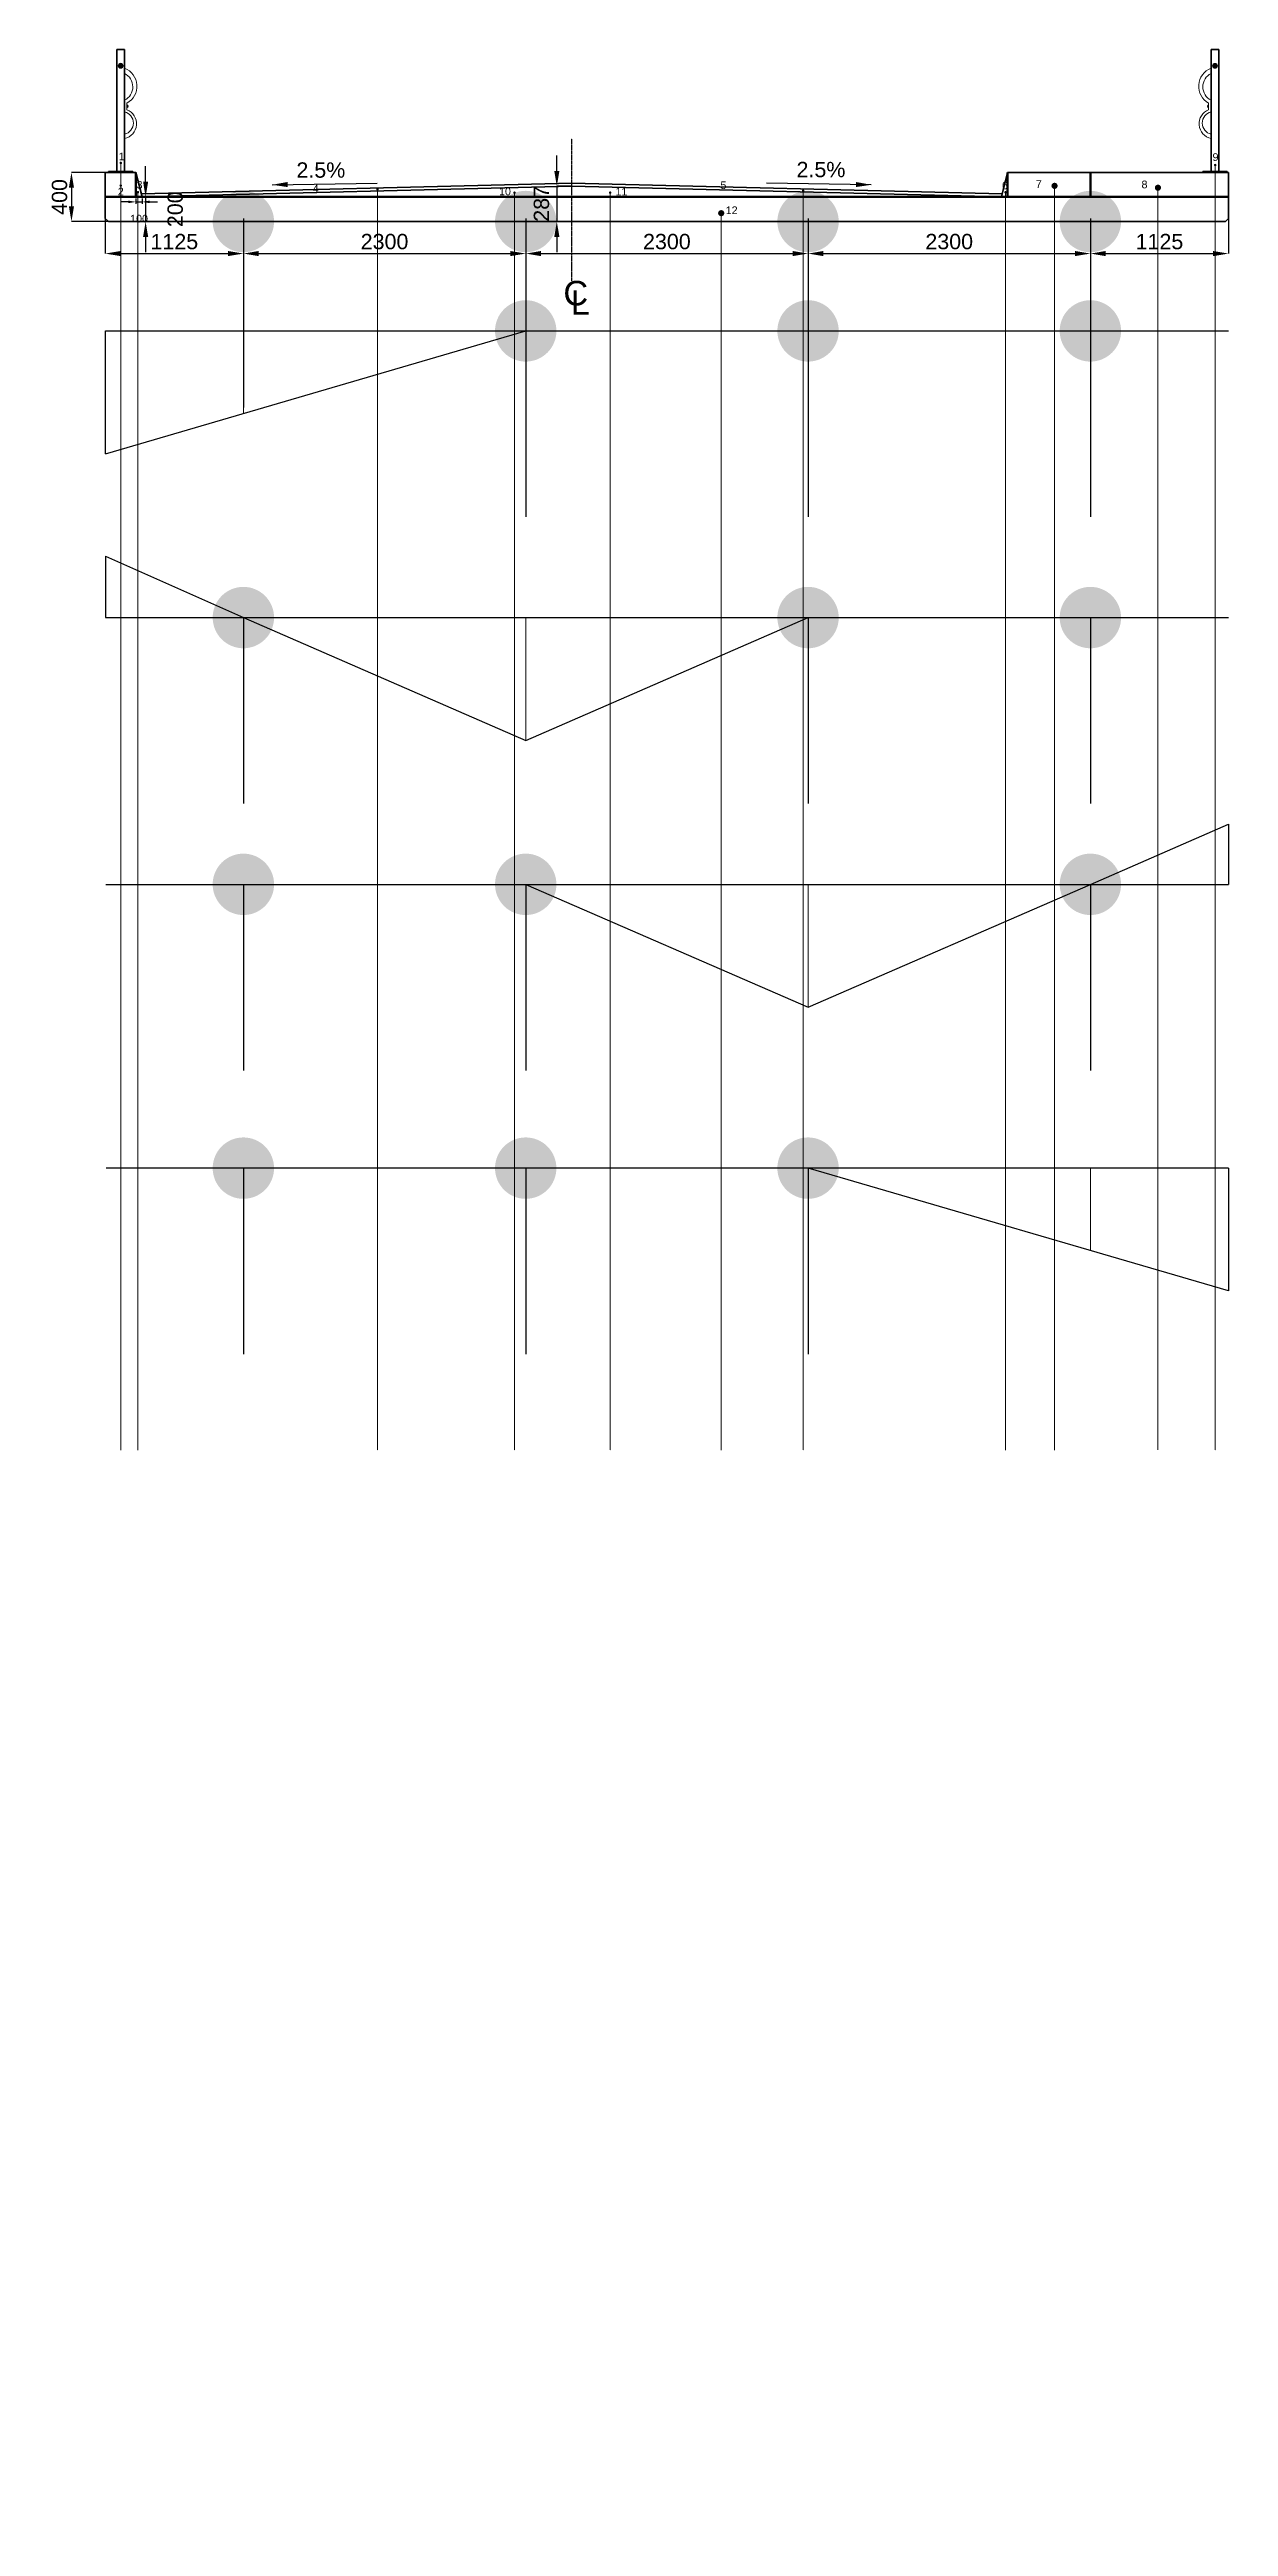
# Model space of a CAD drawing. Header units: millimetres. Extents: x -1307360 to -9241, y 140559 to 432424.
# Drawn here: x -684576 to -665367, y 392094 to 432424 of the extents above; entities that cross this region are included whole.
import ezdxf

# ---------------------------------------------------------------- set-up
doc = ezdxf.new("R2010")
doc.units = ezdxf.units.MM
doc.header["$MEASUREMENT"] = 0
doc.linetypes.add('DASHED2', pattern=[0.375, 0.25, -0.125])
for name, color, linetype, lineweight in [('BORDER', 3, 'Continuous', 60), ('dimension', 252, 'Continuous', 20), ('hatch', 9, 'Continuous', 18), ('hidden', 5, 'DASHED2', 30), ('lettering', 120, 'Continuous', 25), ('outline', 3, 'Continuous', 35)]:
    doc.layers.add(name, color=color, linetype=linetype, lineweight=lineweight)
doc.styles.add('ARIAL', font='arial.ttf')
doc.dimstyles.new('Dimstyle_100', dxfattribs={"dimtxt": 250, "dimasz": 250, "dimexe": 66, "dimexo": 50, "dimgap": 50, "dimtad": 1, "dimdec": 0, "dimzin": 0, "dimdsep": 46, "dimtxsty": 'ARIAL', "dimcen": 0.09, "dimclrd": 256, "dimclre": 256, "dimclrt": 1, "dimadec": 0, "dimazin": 0, "dimtfac": 1, "dimtdec": 0, "dimtmove": 2, "dimatfit": 3, "dimfxl": 1, "dimtolj": 1, "dimtzin": 0, "dimarcsym": 0})
doc.dimstyles.new('Dimstyle_50', dxfattribs={"dimtxt": 125, "dimasz": 125, "dimexe": 33, "dimexo": 25, "dimgap": 33, "dimtad": 1, "dimdec": 0, "dimzin": 0, "dimdsep": 46, "dimtxsty": 'ARIAL', "dimcen": 0.09, "dimclrd": 256, "dimclrt": 1, "dimadec": 0, "dimazin": 0, "dimtfac": 1, "dimtdec": 0, "dimtmove": 2, "dimatfit": 3, "dimldrblk": 'DOT', "dimfxl": 33, "dimtolj": 1, "dimtzin": 0, "dimarcsym": 0})
doc.dimstyles.new('scale_50', dxfattribs={"dimtxt": 250, "dimasz": 250, "dimexe": 0.25, "dimexo": 0.25, "dimgap": 66, "dimtad": 1, "dimdec": 0, "dimlfac": 0.5, "dimzin": 0, "dimdsep": 46, "dimtxsty": 'ARIAL', "dimcen": 0.09, "dimclrd": 4, "dimclre": 5, "dimclrt": 1, "dimadec": 0, "dimazin": 0, "dimtfac": 1, "dimtdec": 0, "dimtmove": 2, "dimatfit": 3, "dimfxl": 1, "dimtolj": 1, "dimtzin": 0, "dimarcsym": 0})

# ---------------------------------------------------------------- blocks, each defined once
blk = doc.blocks.new('*D43')
at = {"layer": 'Defpoints', "color": 0, "transparency": 16777216}
for p in [(-683067, 430024), (-683067, 429624), (-683010, 429624)]:
    blk.add_point(p, dxfattribs=at)
at = {"layer": 'dimension', "color": 4, "lineweight": -2, "transparency": 16777216}
for p, q in [((-683010, 430274), (-683010, 430524)), ((-683010, 430024), (-683010, 429624)), ((-683010, 429374), (-683010, 429124))]:
    blk.add_line(p, q, dxfattribs=at)
at = {"layer": 'dimension', "color": 5, "lineweight": -2, "transparency": 16777216}
for p, q in [((-683067, 430024), (-683009, 430024)), ((-683067, 429624), (-683009, 429624))]:
    blk.add_line(p, q, dxfattribs=at)
at = {"layer": 'dimension', "color": 4, "transparency": 16777216}
for points in [[(-683051, 430274), (-682968, 430274), (-683010, 430024)], [(-683051, 429374), (-682968, 429374), (-683010, 429624)]]:
    blk.add_solid(points, dxfattribs=at)
at = {"layer": 'dimension', "color": 1, "transparency": 16777216, "insert": (-682527, 429824), "char_height": 250, "attachment_point": 5, "rotation": 90, "style": 'ARIAL'}
blk.add_mtext('\\A1;200', dxfattribs=at)
blk = doc.blocks.new('*D42')
at = {"layer": 'Defpoints', "color": 0, "transparency": 16777216}
for p in [(-676066, 430199), (-676310, 429624), (-675967, 429624)]:
    blk.add_point(p, dxfattribs=at)
at = {"layer": 'dimension', "color": 4, "lineweight": -2, "transparency": 16777216}
for p, q in [((-676310, 430449), (-676310, 430699)), ((-676310, 430199), (-676310, 429624)), ((-676310, 429374), (-676310, 429124))]:
    blk.add_line(p, q, dxfattribs=at)
at = {"layer": 'dimension', "color": 5, "lineweight": -2, "transparency": 16777216}
for p, q in [((-676066, 430199), (-676310, 430199)), ((-675967, 429624), (-676310, 429624))]:
    blk.add_line(p, q, dxfattribs=at)
at = {"layer": 'dimension', "color": 4, "transparency": 16777216}
for points in [[(-676352, 430449), (-676268, 430449), (-676310, 430199)], [(-676352, 429374), (-676268, 429374), (-676310, 429624)]]:
    blk.add_solid(points, dxfattribs=at)
at = {"layer": 'dimension', "color": 1, "transparency": 16777216, "insert": (-676560, 429912), "char_height": 250, "attachment_point": 5, "rotation": 90, "style": 'ARIAL'}
blk.add_mtext('\\A1;287', dxfattribs=at)
blk = doc.blocks.new('*D44')
at = {"layer": 'Defpoints', "color": 0, "transparency": 16777216}
for p in [(-683667, 430424), (-684218, 429624), (-683606, 429624)]:
    blk.add_point(p, dxfattribs=at)
at = {"layer": 'dimension', "color": 5, "lineweight": -2, "transparency": 16777216}
for p, q in [((-683667, 430424), (-684218, 430424)), ((-683606, 429624), (-684218, 429624))]:
    blk.add_line(p, q, dxfattribs=at)
at = {"layer": 'dimension', "color": 4, "lineweight": -2, "transparency": 16777216}
blk.add_line((-684218, 430174), (-684218, 429874), dxfattribs=at)
at = {"layer": 'dimension', "color": 4, "transparency": 16777216}
for points in [[(-684260, 430174), (-684176, 430174), (-684218, 430424)], [(-684260, 429874), (-684176, 429874), (-684218, 429624)]]:
    blk.add_solid(points, dxfattribs=at)
at = {"layer": 'dimension', "color": 1, "transparency": 16777216, "insert": (-684412, 430024), "char_height": 250, "attachment_point": 5, "rotation": 90, "style": 'ARIAL'}
blk.add_mtext('\\A1;400', dxfattribs=at)
blk = doc.blocks.new('_Dot')
at = {"color": 0, "linetype": 'ByBlock', "lineweight": -2}
blk.add_line((-0.5, 0), (-1, 0), dxfattribs=at)
at = {"color": 0, "linetype": 'ByBlock', "const_width": 0.5}
blk.add_lwpolyline([(-0.25, 0, 1), (0.25, 0, 1)], format="xyb", close=True, dxfattribs=at)
blk = doc.blocks.new('*D46')
at = {"layer": 'Defpoints', "color": 0, "transparency": 16777216}
for p in [(-683667, 429674), (-681417, 429674), (-681417, 429102)]:
    blk.add_point(p, dxfattribs=at)
at = {"layer": 'dimension', "color": 5, "lineweight": -2, "transparency": 16777216}
for p, q in [((-683667, 429674), (-683667, 429102)), ((-681417, 429674), (-681417, 429102))]:
    blk.add_line(p, q, dxfattribs=at)
at = {"layer": 'dimension', "color": 4, "lineweight": -2, "transparency": 16777216}
blk.add_line((-683417, 429102), (-681667, 429102), dxfattribs=at)
at = {"layer": 'dimension', "color": 4, "transparency": 16777216}
for points in [[(-683417, 429144), (-683417, 429061), (-683667, 429102)], [(-681667, 429144), (-681667, 429061), (-681417, 429102)]]:
    blk.add_solid(points, dxfattribs=at)
at = {"layer": 'dimension', "color": 1, "transparency": 16777216, "insert": (-682542, 429296), "char_height": 250, "attachment_point": 5, "style": 'ARIAL'}
blk.add_mtext('\\A1;1125', dxfattribs=at)
blk = doc.blocks.new('*D47')
at = {"layer": 'Defpoints', "color": 0, "transparency": 16777216}
for p in [(-681417, 429674), (-676817, 429674), (-676817, 429102)]:
    blk.add_point(p, dxfattribs=at)
at = {"layer": 'dimension', "color": 5, "lineweight": -2, "transparency": 16777216}
for p, q in [((-681417, 429674), (-681417, 429102)), ((-676817, 429674), (-676817, 429102))]:
    blk.add_line(p, q, dxfattribs=at)
at = {"layer": 'dimension', "color": 4, "lineweight": -2, "transparency": 16777216}
blk.add_line((-681167, 429102), (-677067, 429102), dxfattribs=at)
at = {"layer": 'dimension', "color": 4, "transparency": 16777216}
for points in [[(-681167, 429144), (-681167, 429061), (-681417, 429102)], [(-677067, 429144), (-677067, 429061), (-676817, 429102)]]:
    blk.add_solid(points, dxfattribs=at)
at = {"layer": 'dimension', "color": 1, "transparency": 16777216, "insert": (-679117, 429296), "char_height": 250, "attachment_point": 5, "style": 'ARIAL'}
blk.add_mtext('\\A1;2300', dxfattribs=at)
blk = doc.blocks.new('*D45')
at = {"layer": 'Defpoints', "color": 0, "transparency": 16777216}
for p in [(-676817, 429674), (-672217, 429674), (-672217, 429102)]:
    blk.add_point(p, dxfattribs=at)
at = {"layer": 'dimension', "color": 5, "lineweight": -2, "transparency": 16777216}
for p, q in [((-676817, 429674), (-676817, 429102)), ((-672217, 429674), (-672217, 429102))]:
    blk.add_line(p, q, dxfattribs=at)
at = {"layer": 'dimension', "color": 4, "lineweight": -2, "transparency": 16777216}
blk.add_line((-676567, 429102), (-672467, 429102), dxfattribs=at)
at = {"layer": 'dimension', "color": 4, "transparency": 16777216}
for points in [[(-676567, 429144), (-676567, 429061), (-676817, 429102)], [(-672467, 429144), (-672467, 429061), (-672217, 429102)]]:
    blk.add_solid(points, dxfattribs=at)
at = {"layer": 'dimension', "color": 1, "transparency": 16777216, "insert": (-674517, 429296), "char_height": 250, "attachment_point": 5, "style": 'ARIAL'}
blk.add_mtext('\\A1;2300', dxfattribs=at)
blk = doc.blocks.new('*D48')
at = {"layer": 'Defpoints', "color": 0, "transparency": 16777216}
for p in [(-672217, 429674), (-667617, 429674), (-667617, 429102)]:
    blk.add_point(p, dxfattribs=at)
at = {"layer": 'dimension', "color": 5, "lineweight": -2, "transparency": 16777216}
for p, q in [((-672217, 429674), (-672217, 429102)), ((-667617, 429674), (-667617, 429102))]:
    blk.add_line(p, q, dxfattribs=at)
at = {"layer": 'dimension', "color": 4, "lineweight": -2, "transparency": 16777216}
blk.add_line((-671967, 429102), (-667867, 429102), dxfattribs=at)
at = {"layer": 'dimension', "color": 4, "transparency": 16777216}
for points in [[(-671967, 429144), (-671967, 429061), (-672217, 429102)], [(-667867, 429144), (-667867, 429061), (-667617, 429102)]]:
    blk.add_solid(points, dxfattribs=at)
at = {"layer": 'dimension', "color": 1, "transparency": 16777216, "insert": (-669917, 429296), "char_height": 250, "attachment_point": 5, "style": 'ARIAL'}
blk.add_mtext('\\A1;2300', dxfattribs=at)
blk = doc.blocks.new('*D49')
at = {"layer": 'Defpoints', "color": 0, "transparency": 16777216}
for p in [(-667617, 429674), (-665367, 429674), (-665367, 429102)]:
    blk.add_point(p, dxfattribs=at)
at = {"layer": 'dimension', "color": 5, "lineweight": -2, "transparency": 16777216}
for p, q in [((-667617, 429674), (-667617, 429102)), ((-665367, 429674), (-665367, 429102))]:
    blk.add_line(p, q, dxfattribs=at)
at = {"layer": 'dimension', "color": 4, "lineweight": -2, "transparency": 16777216}
blk.add_line((-667367, 429102), (-665617, 429102), dxfattribs=at)
at = {"layer": 'dimension', "color": 4, "transparency": 16777216}
for points in [[(-667367, 429144), (-667367, 429061), (-667617, 429102)], [(-665617, 429144), (-665617, 429061), (-665367, 429102)]]:
    blk.add_solid(points, dxfattribs=at)
at = {"layer": 'dimension', "color": 1, "transparency": 16777216, "insert": (-666492, 429296), "char_height": 250, "attachment_point": 5, "style": 'ARIAL'}
blk.add_mtext('\\A1;1125', dxfattribs=at)
blk = doc.blocks.new('*D50')
at = {"layer": 'Defpoints', "color": 0, "transparency": 16777216}
for p in [(-683167, 430024), (-683067, 430024), (-683067, 429944)]:
    blk.add_point(p, dxfattribs=at)
at = {"layer": 'hatch', "lineweight": -2, "transparency": 16777216}
for p, q in [((-683292, 429944), (-683417, 429944)), ((-683167, 429944), (-683067, 429944)), ((-682942, 429944), (-682817, 429944))]:
    blk.add_line(p, q, dxfattribs=at)
at = {"layer": 'hatch', "color": 0, "lineweight": -2, "transparency": 16777216}
for p, q in [((-683167, 429999), (-683167, 429911)), ((-683067, 429999), (-683067, 429911))]:
    blk.add_line(p, q, dxfattribs=at)
at = {"layer": 'hatch', "transparency": 16777216}
for points in [[(-683292, 429965), (-683292, 429923), (-683167, 429944)], [(-682942, 429965), (-682942, 429923), (-683067, 429944)]]:
    blk.add_solid(points, dxfattribs=at)
at = {"layer": 'hatch', "color": 1, "transparency": 16777216, "insert": (-683117, 429670), "char_height": 125, "attachment_point": 5, "style": 'ARIAL'}
blk.add_mtext('\\A1;100', dxfattribs=at)

msp = doc.modelspace()

# ---------------------------------------------------------------- hatches: boundary and pattern name
at = {"layer": 'dimension'}
for points in [[(-683456.9, 432160.1, 1), (-683376.9, 432160.1, 1)], [(-665626.6, 432159.8, 1), (-665546.6, 432159.8, 1)]]:
    msp.add_hatch(color=256, dxfattribs=at).paths.add_polyline_path(points)
at = {"layer": 'dimension', "ltscale": 100}
for points in [[(-683313.5, 431526.2), (-683313.5, 431477.6, 0.8010491)], [(-665690, 431526.2), (-665690, 431477.6, -0.8010491)]]:
    msp.add_hatch(color=256, dxfattribs=at).paths.add_polyline_path(points)

# ---------------------------------------------------------------- linework, layer by layer
for p, q in [((-683664.8, 427843), (-665366.9, 427843)), ((-683664.2, 425843), (-683664.8, 427843)), ((-683662.5, 424175.3), (-683662.1, 423175.3)), ((-683662.1, 423175.3), (-665366.9, 423175.3)), ((-665366.9, 419810.1), (-665366.9, 418831.9)), ((-683658.7, 418831.9), (-665366.9, 418831.9)), ((-665366.9, 414210.9), (-683655, 414210.9)), ((-665366.9, 414210.9), (-665366.9, 412210.9))]:
    msp.add_line(p, q)
for points in [[(-683664.2, 425843), (-676816.9, 427843)], [(-683662.5, 424175.3), (-681416.9, 423175.3), (-676816.9, 421175.3), (-672216.9, 423175.3)], [(-676816.9, 418831.9), (-672216.9, 416831.9), (-667616.9, 418831.9), (-665366.9, 419810.1)], [(-665366.9, 412210.9), (-672216.9, 414210.9)]]:
    msp.add_lwpolyline(points)
at = {"layer": 'BORDER', "linetype": 'DASHED2', "ltscale": 10}
for p, q in [((-683166.9, 430424.2), (-683166.9, 430024.2)), ((-668966.9, 430424.2), (-668966.9, 430024.2)), ((-667616.9, 430424.2), (-667616.9, 430024.2)), ((-683066.6, 430024.2), (-683666.9, 430024.2))]:
    msp.add_line(p, q, dxfattribs=at)
at = {"layer": 'BORDER'}
msp.add_line((-683066.6, 430024.2), (-669066.9, 430024.2), dxfattribs=at)
at = {"layer": 'BORDER', "linetype": 'DASHED2', "ltscale": 25}
msp.add_line((-669066.9, 430024.2), (-665366.9, 430024.2), dxfattribs=at)
at = {"layer": 'BORDER'}
for points, const_width in [([(-683424, 430579.1, 1), (-683404, 430579.1, 1)], 20), ([(-665592.8, 430543.9, 1), (-665572.8, 430543.9, 1)], 20), ([(-683425.5, 430209, 1), (-683405.5, 430209, 1)], 20), ([(-683145.7, 430102, 1), (-683125.7, 430102, 1)], 20), ([(-679243.2, 430149.1, 1), (-679223.2, 430149.1, 1)], 20), ([(-677010.6, 430093.8, 1), (-676990.6, 430093.8, 1)], 20), ([(-675451.9, 430094.3, 1), (-675431.9, 430094.3, 1)], 20), ([(-672307.6, 430126.2, 1), (-672287.6, 430126.2, 1)], 20), ([(-669009.5, 430100.4, 1), (-668989.5, 430100.4, 1)], 20), ([(-668225.8, 430204.6, 1), (-668175.8, 430204.6, 1)], 50), ([(-666541.6, 430174.5, 1), (-666491.6, 430174.5, 1)], 50), ([(-673657.3, 429760.1, 1), (-673607.3, 429760.1, 1)], 50)]:
    msp.add_lwpolyline(points, format="xyb", close=True, dxfattribs=dict(at, const_width=const_width))
at = {"layer": 'dimension'}
for p, q in [((-683313.5, 431551.5), (-683313.5, 431444.1)), ((-665690, 431551.5), (-665690, 431444.1))]:
    msp.add_line(p, q, dxfattribs=at)
for centre in [(-683416.9, 432160.1), (-665586.6, 432159.8)]:
    msp.add_circle(centre, 40, dxfattribs=at)
at = {"layer": 'dimension', "ltscale": 100}
for centre, radius, start, end in [((-683461.9, 431816.2), 243.6, 296.58552, 63.64802), ((-683464.3, 431826.7), 313.8, 298.72615, 69.20462), ((-665539.2, 431826.7), 313.8, 110.79538, 241.27385), ((-665541.6, 431816.2), 243.6, 116.35198, 243.41448), ((-683403.5, 431216.5), 244.8, 281.93822, 68.4145), ((-683398, 431227.3), 188.3, 283.84627, 76.15373), ((-683318.9, 431501.9), 24.9, 282.60712, 77.39288), ((-665600, 431216.5), 244.8, 111.5855, 258.06178), ((-665605.5, 431227.3), 188.3, 103.84627, 256.15373), ((-665684.6, 431501.9), 24.9, 102.60712, 257.39288)]:
    msp.add_arc(centre, radius, start, end, dxfattribs=at)
at = {"layer": 'hatch', "linetype": 'DASHED2', "ltscale": 30}
for p, q in [((-683414, 430569.1), (-683414, 409618.5)), ((-665582.8, 430533.9), (-665582.8, 409618.5)), ((-683135.7, 430092), (-683135.7, 409618.5)), ((-679233.2, 430139.1), (-679233.2, 409618.5)), ((-677000.6, 430083.8), (-677000.6, 409618.5)), ((-675441.9, 430084.3), (-675441.9, 409618.5)), ((-672297.6, 430116.2), (-672297.6, 409618.5)), ((-668999.5, 430090.4), (-668999.5, 409618.5)), ((-668200.8, 430179.6), (-668200.8, 409618.5)), ((-666516.6, 430149.5), (-666516.6, 409618.5)), ((-673632.3, 429760.1), (-673632.3, 409618.5))]:
    msp.add_line(p, q, dxfattribs=at)
at = {"layer": 'hatch'}
for p, q in [((-681416.9, 426499.4), (-681416.9, 427843)), ((-676816.9, 423175.3), (-676816.9, 421175.3)), ((-672216.9, 418831.9), (-672216.9, 416831.9)), ((-667616.9, 414210.9), (-667616.9, 412867.8))]:
    msp.add_line(p, q, dxfattribs=at)
at = {"layer": 'hidden', "ltscale": 20}
msp.add_line((-676067.1, 428657.8), (-676065.4, 430977.8), dxfattribs=at)
at = {"layer": 'outline'}
for p, q in [((-683480.9, 430436.2), (-683480.9, 432424.4)), ((-683352.9, 432424.2), (-683480.9, 432424.2)), ((-683352.9, 430436.2), (-683352.9, 432424.4)), ((-665650.6, 430436.2), (-665650.6, 432424.4)), ((-665650.6, 432424.2), (-665522.6, 432424.2)), ((-665522.6, 430436.2), (-665522.6, 432424.4)), ((-683666.9, 430424.2), (-683666.9, 429674.2)), ((-683166.9, 430424.2), (-683666.9, 430424.2)), ((-683216.9, 430436.2), (-683616.9, 430436.2)), ((-683616.9, 430424.2), (-683616.9, 430436.2)), ((-683216.9, 430424.2), (-683216.9, 430436.2)), ((-683166.9, 430424.2), (-683066.9, 430024.2)), ((-668966.9, 430424.2), (-669066.9, 430024.2)), ((-665366.9, 430424.2), (-668966.9, 430424.2)), ((-665786.6, 430424.2), (-665786.6, 430436.2)), ((-665786.6, 430436.2), (-665386.6, 430436.2)), ((-665386.6, 430424.2), (-665386.6, 430436.2)), ((-665366.9, 430424.2), (-665366.9, 429674.2)), ((-676068.1, 430249.2), (-683079.3, 430073.9)), ((-676066.9, 430199.2), (-683066.9, 430024.2)), ((-676066.9, 430199.2), (-669066.9, 430024.2)), ((-676065.6, 430249.2), (-669054.5, 430073.9)), ((-683616.9, 429624.2), (-683666.9, 429674.2)), ((-665416.9, 429624.2), (-683616.9, 429624.2)), ((-665366.9, 429674.2), (-665416.9, 429624.2))]:
    msp.add_line(p, q, dxfattribs=at)

# ---------------------------------------------------------------- texts
at = {"layer": 'BORDER', "color": 1, "insert": (-672183.9, 392094), "char_height": 125, "attachment_point": 1, "style": 'ARIAL'}
msp.add_mtext('\\A1;', dxfattribs=at)
msp.add_mtext('\\A1;', dxfattribs=at)
at = {"layer": 'lettering', "attachment_point": 1, "style": 'ARIAL'}
for s, insert, char_height, width in [('1', (-683448.1, 430746), 125, 65.345), ('9', (-665627, 430736), 125, 65.345), ('2.5%', (-680552.6, 430587.6), 250, 1634.544), ('2.5%', (-672404.4, 430595.6), 250, 1634.544), ('2', (-683462.4, 430174), 125, 65.345), ('3', (-683157.5, 430284.6), 125, 65.345), ('4', (-680287, 430223.1), 125, 65.345), ('10', (-677251.8, 430176.4), 125, 65.345), ('11', (-675354, 430173.9), 125, 65.345), ('5', (-673644.7, 430278.2), 125, 65.345), ('6', (-669057.5, 430274.4), 125, 65.345), ('7', (-668506.1, 430296.6), 125, 65.345), ('8', (-666784.1, 430290.6), 125, 65.345), ('12', (-673558.7, 429870.2), 125, 65.345), ('C', (-676203.4, 428657.8), 400, 1634.544), ('L', (-676084.2, 428504.8), 400, 1867.401)]:
    msp.add_mtext(s, dxfattribs=dict(at, insert=insert, char_height=char_height, width=width))

# ---------------------------------------------------------------- dimensions: what is measured, and where the dimension line sits
at = {"layer": 'dimension'}
for base, p1, p2, picture, middle in [((-684217.9, 429624.2), (-683666.9, 430424.2), (-683606.1, 429624.2), '*D44', (-684411.5, 430024.2)), ((-683009.6, 429624.2), (-683066.9, 430024.2), (-683066.9, 429624.2), '*D43', (-682527.4, 429824.2)), ((-676309.9331, 429624.2101), (-676066.0226, 430199.1882), (-675966.8971, 429624.2101), '*D42', (-676559.9331, 429911.6991))]:
    dim = msp.add_linear_dim(base=base, p1=p1, p2=p2, angle=90, dimstyle='scale_50', dxfattribs=at)
    dim.commit()
    dim.dimension.update_dxf_attribs({"geometry": picture, "text_midpoint": middle})
for base, p1, p2, picture, middle in [((-681416.9, 429102.3), (-683666.9, 429674.2), (-681416.9, 429674.2), '*D46', (-682541.9, 429296)), ((-676816.9, 429102.3), (-681416.9, 429674.2), (-676816.9, 429674.2), '*D47', (-679116.9, 429296.1)), ((-672216.9, 429102.3), (-676816.9, 429674.2), (-672216.9, 429674.2), '*D45', (-674516.9, 429296.1)), ((-667616.9, 429102.3), (-672216.9, 429674.2), (-667616.9, 429674.2), '*D48', (-669916.9, 429296.1)), ((-665366.9, 429102.3), (-667616.9, 429674.2), (-665366.9, 429674.2), '*D49', (-666491.9, 429296))]:
    dim = msp.add_linear_dim(base=base, p1=p1, p2=p2, dimstyle='scale_50', dxfattribs=at)
    dim.commit()
    dim.dimension.update_dxf_attribs({"geometry": picture, "text_midpoint": middle})
at = {"layer": 'hatch'}
dim = msp.add_linear_dim(base=(-683066.9, 429943.8), p1=(-683166.9, 430024.2), p2=(-683066.9, 430024.2), dimstyle='Dimstyle_50', dxfattribs=at)
dim.commit()
dim.dimension.update_dxf_attribs({"geometry": '*D50', "text_midpoint": (-683116.9, 429669.8)})

# ---------------------------------------------------------------- leaders
at = {"layer": 'BORDER'}
for points in [[(-681416.9, 429624.2), (-681416.9, 426595.2)], [(-676816.9, 429624.2), (-676816.9, 426595.2)], [(-672216.9, 429624.2), (-672216.9, 426595.2)], [(-667616.9, 429624.2), (-667616.9, 426595.2)], [(-676816.9, 427843), (-676816.9, 424814)], [(-672216.9, 427843), (-672216.9, 424814)], [(-667616.9, 427843), (-667616.9, 424814)], [(-681416.9, 423175.3), (-681416.9, 420146.3)], [(-672216.9, 423175.3), (-672216.9, 420146.3)], [(-667616.9, 423175.3), (-667616.9, 420146.3)], [(-681416.9, 418831.9), (-681416.9, 415802.8)], [(-676816.9, 418831.9), (-676816.9, 415802.8)], [(-667616.9, 418831.9), (-667616.9, 415802.8)], [(-681416.9, 414210.9), (-681416.9, 411181.9)], [(-676816.9, 414210.9), (-676816.9, 411181.9)], [(-672216.9, 414210.9), (-672216.9, 411181.9)]]:
    msp.add_leader(points, dimstyle='Dimstyle_50', override={"dimasz": 1000, "dimgap": 33, "dimtad": 0}, dxfattribs=at)
at = {"layer": 'dimension'}
for points in [[(-680947.4, 430222.3), (-679238.7, 430249.4)], [(-671186.4, 430222.3), (-672895.1, 430249.4)]]:
    msp.add_leader(points, dimstyle='Dimstyle_100', override={"dimgap": 66, "dimtad": 0}, dxfattribs=at)

doc.saveas('drawing.dxf')
